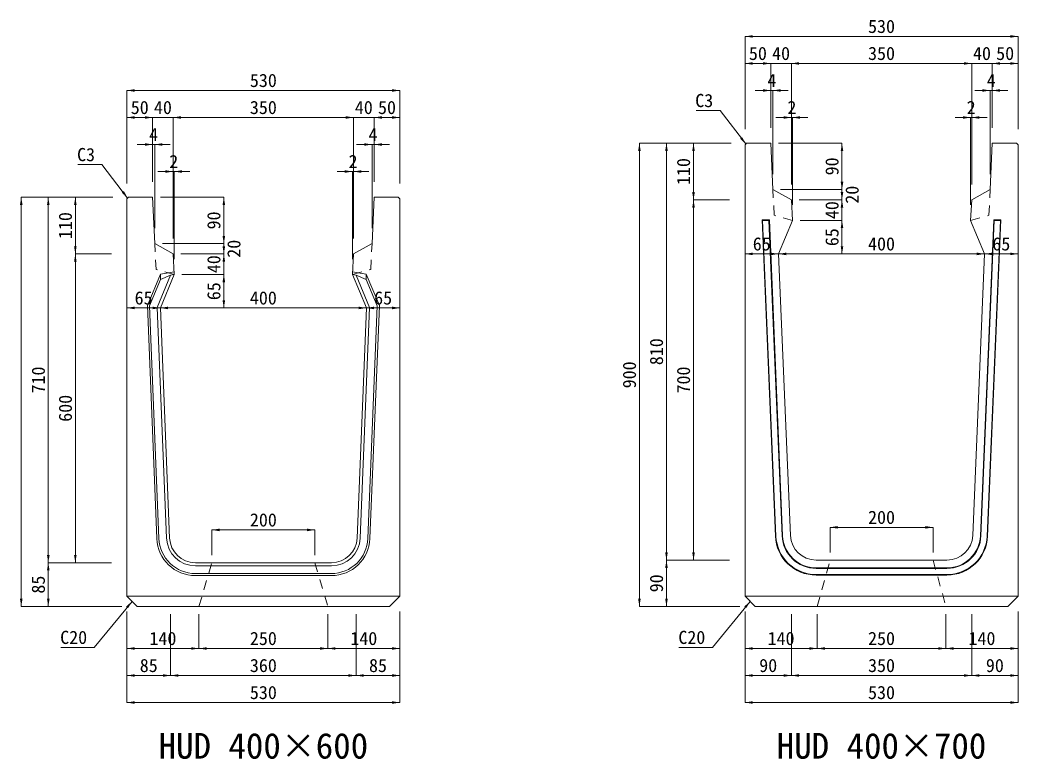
# Model space of a CAD drawing. Units: millimetres at full size. Extents: x 127218 to 153459, y 69919 to 78768.
# Drawn here: x 145747 to 147685, y 72527 to 73963 of the extents above; entities that cross this region are included whole.
import ezdxf
from ezdxf.enums import TextEntityAlignment as Align

# ---------------------------------------------------------------- set-up
doc = ezdxf.new("R2010")
doc.units = ezdxf.units.MM
doc.header["$LTSCALE"] = 25
doc.linetypes.add('USER2', pattern=[1.35, 0.75, -0.6])
for name, color, linetype, lineweight in [('寸法線', 7, 'Continuous', 9), ('引出線', 4, 'Continuous', 9), ('本体', 2, 'Continuous', 13), ('目地', 102, 'Continuous', 5)]:
    doc.layers.add(name, color=color, linetype=linetype, lineweight=lineweight)
doc.layers.add('文字', color=7, linetype='Continuous')
doc.styles.add('ＭＳ ゴシック', font='')
doc.styles.get('ＭＳ ゴシック').set_extended_font_data('MS Gothic')

# ---------------------------------------------------------------- blocks, each defined once
blk = doc.blocks.new('filled_arrow')
at = {"color": 0, "linetype": 'Continuous', "lineweight": -2}
blk.add_solid([(7.5, 1.25), (0, 0), (7.5, -1.25)], dxfattribs=at)

msp = doc.modelspace()

# ---------------------------------------------------------------- linework, layer by layer
at = {"layer": '寸法線'}
for p, q in [((147154.93, 73930.96), (147684.93, 73930.96)), ((147154.93, 73750.46), (147154.93, 73930.96)), ((147684.93, 73750.46), (147684.93, 73930.96)), ((147204.93, 73878.46), (147154.93, 73878.46)), ((147154.93, 73750.46), (147154.93, 73878.46)), ((147274.93, 73878.46), (147174.93, 73878.46)), ((147204.93, 73753.46), (147204.93, 73878.46)), ((147204.93, 73753.46), (147204.93, 73878.46)), ((147594.93, 73878.46), (147244.93, 73878.46)), ((147244.93, 73643.46), (147244.93, 73878.46)), ((147244.93, 73643.46), (147244.93, 73878.46)), ((147664.93, 73878.46), (147564.93, 73878.46)), ((147594.93, 73643.46), (147594.93, 73878.46)), ((147594.93, 73643.46), (147594.93, 73878.46)), ((147684.93, 73878.46), (147634.93, 73878.46)), ((147634.93, 73753.46), (147634.93, 73878.46)), ((147634.93, 73753.46), (147634.93, 73878.46)), ((147684.93, 73750.46), (147684.93, 73878.46)), ((145954.93, 73825.96), (146484.93, 73825.96)), ((145954.93, 73645.46), (145954.93, 73825.96)), ((146484.93, 73645.46), (146484.93, 73825.96)), ((147238.93, 73825.96), (147174.93, 73825.96)), ((147204.93, 73753.46), (147204.93, 73825.96)), ((147208.93, 73663.46), (147208.93, 73825.96)), ((147600.93, 73825.96), (147664.93, 73825.96)), ((147630.93, 73663.46), (147630.93, 73825.96)), ((147634.93, 73753.46), (147634.93, 73825.96)), ((146004.93, 73773.46), (145954.93, 73773.46)), ((145954.93, 73645.46), (145954.93, 73773.46)), ((146074.93, 73773.46), (145974.93, 73773.46)), ((146004.93, 73648.46), (146004.93, 73773.46)), ((146004.93, 73648.46), (146004.93, 73773.46)), ((146394.93, 73773.46), (146044.93, 73773.46)), ((146044.93, 73538.46), (146044.93, 73773.46)), ((146044.93, 73538.46), (146044.93, 73773.46)), ((146464.93, 73773.46), (146364.93, 73773.46)), ((146394.93, 73538.46), (146394.93, 73773.46)), ((146394.93, 73538.46), (146394.93, 73773.46)), ((146484.93, 73773.46), (146434.93, 73773.46)), ((146434.93, 73648.46), (146434.93, 73773.46)), ((146434.93, 73648.46), (146434.93, 73773.46)), ((146484.93, 73645.46), (146484.93, 73773.46)), ((147276.93, 73773.46), (147214.93, 73773.46)), ((147244.93, 73643.46), (147244.93, 73773.46)), ((147246.93, 73603.46), (147246.93, 73773.46)), ((147562.93, 73773.46), (147624.93, 73773.46)), ((147592.93, 73603.46), (147592.93, 73773.46)), ((147594.93, 73643.46), (147594.93, 73773.46)), ((146949.93, 72823.46), (146949.93, 73723.46)), ((147127.93, 73723.46), (146949.93, 73723.46)), ((147002.43, 73723.46), (147002.43, 72913.46)), ((147127.93, 73723.46), (147002.43, 73723.46)), ((147054.93, 73723.46), (147054.93, 73613.46)), ((147127.93, 73723.46), (147054.93, 73723.46)), ((147219.93, 73723.46), (147343.19, 73723.46)), ((147343.19, 73723.46), (147343.19, 73633.46)), ((146038.93, 73720.96), (145974.93, 73720.96)), ((146004.93, 73648.46), (146004.93, 73720.96)), ((146008.93, 73558.46), (146008.93, 73720.96)), ((146400.93, 73720.96), (146464.93, 73720.96)), ((146430.93, 73558.46), (146430.93, 73720.96)), ((146434.93, 73648.46), (146434.93, 73720.96)), ((146076.93, 73668.46), (146014.93, 73668.46)), ((146044.93, 73538.46), (146044.93, 73668.46)), ((146046.93, 73498.46), (146046.93, 73668.46)), ((146362.93, 73668.46), (146424.93, 73668.46)), ((146392.93, 73498.46), (146392.93, 73668.46)), ((146394.93, 73538.46), (146394.93, 73668.46)), ((147343.19, 73583.46), (147343.19, 73663.46)), ((147223.93, 73633.46), (147343.19, 73633.46)), ((147223.93, 73633.46), (147343.19, 73633.46)), ((147343.19, 73643.46), (147343.19, 73543.46)), ((145749.93, 72823.46), (145749.93, 73618.46)), ((145927.93, 73618.46), (145749.93, 73618.46)), ((145802.43, 73618.46), (145802.43, 72908.46)), ((145927.93, 73618.46), (145802.43, 73618.46)), ((145854.93, 73618.46), (145854.93, 73508.46)), ((145927.93, 73618.46), (145854.93, 73618.46)), ((146019.93, 73618.46), (146143.19, 73618.46)), ((146143.19, 73618.46), (146143.19, 73528.46)), ((147054.93, 73613.46), (147054.93, 72913.46)), ((147124.93, 73613.46), (147054.93, 73613.46)), ((147124.93, 73613.46), (147054.93, 73613.46)), ((147259.93, 73613.46), (147343.19, 73613.46)), ((147259.93, 73613.46), (147343.19, 73613.46)), ((147261.93, 73573.46), (147343.19, 73573.46)), ((147261.93, 73573.46), (147343.19, 73573.46)), ((147343.19, 73573.46), (147343.19, 73508.46)), ((146143.19, 73478.46), (146143.19, 73558.46)), ((146023.93, 73528.46), (146143.19, 73528.46)), ((146023.93, 73528.46), (146143.19, 73528.46)), ((146143.19, 73538.46), (146143.19, 73438.46)), ((145854.93, 73508.46), (145854.93, 72908.46)), ((145924.93, 73508.46), (145854.93, 73508.46)), ((145924.93, 73508.46), (145854.93, 73508.46)), ((146059.93, 73508.46), (146143.19, 73508.46)), ((146059.93, 73508.46), (146143.19, 73508.46)), ((147219.93, 73508.46), (147154.93, 73508.46)), ((147219.93, 73508.46), (147619.93, 73508.46)), ((147234.93, 73508.46), (147343.19, 73508.46)), ((147619.93, 73508.46), (147684.93, 73508.46)), ((146061.93, 73468.46), (146143.19, 73468.46)), ((146061.93, 73468.46), (146143.19, 73468.46)), ((146143.19, 73468.46), (146143.19, 73403.46)), ((146019.93, 73403.46), (145954.93, 73403.46)), ((146019.93, 73403.46), (146419.93, 73403.46)), ((146034.93, 73403.46), (146143.19, 73403.46)), ((146419.93, 73403.46), (146484.93, 73403.46)), ((146319.93, 72972.19), (146119.93, 72972.19)), ((146119.93, 72923.46), (146119.93, 72972.19)), ((146319.93, 72923.46), (146319.93, 72972.19)), ((147519.93, 72977.19), (147319.93, 72977.19)), ((147319.93, 72928.46), (147319.93, 72977.19)), ((147519.93, 72928.46), (147519.93, 72977.19)), ((145802.43, 72908.46), (145802.43, 72823.46)), ((145924.93, 72908.46), (145802.43, 72908.46)), ((145924.93, 72908.46), (145802.43, 72908.46)), ((145924.93, 72908.46), (145854.93, 72908.46)), ((147002.43, 72913.46), (147002.43, 72823.46)), ((147124.93, 72913.46), (147002.43, 72913.46)), ((147124.93, 72913.46), (147002.43, 72913.46)), ((147124.93, 72913.46), (147054.93, 72913.46)), ((145944.93, 72823.46), (145749.93, 72823.46)), ((145944.93, 72823.46), (145802.43, 72823.46)), ((145954.93, 72813.46), (145954.93, 72689.38)), ((145954.93, 72813.46), (145954.93, 72636.88)), ((145954.93, 72813.46), (145954.93, 72741.88)), ((146484.93, 72813.46), (146484.93, 72689.38)), ((146484.93, 72813.46), (146484.93, 72636.88)), ((146484.93, 72813.46), (146484.93, 72741.88)), ((147144.93, 72823.46), (146949.93, 72823.46)), ((147144.93, 72823.46), (147002.43, 72823.46)), ((147154.93, 72813.46), (147154.93, 72689.38)), ((147154.93, 72813.46), (147154.93, 72636.88)), ((147154.93, 72813.46), (147154.93, 72741.88)), ((147684.93, 72813.46), (147684.93, 72689.38)), ((147684.93, 72813.46), (147684.93, 72636.88)), ((147684.93, 72813.46), (147684.93, 72741.88)), ((146039.93, 72808.46), (146039.93, 72689.38)), ((146039.93, 72793.46), (146039.93, 72689.38)), ((146094.93, 72808.46), (146094.93, 72741.88)), ((146094.93, 72793.46), (146094.93, 72741.88)), ((146344.93, 72808.46), (146344.93, 72741.88)), ((146344.93, 72793.46), (146344.93, 72741.88)), ((146399.93, 72808.46), (146399.93, 72689.38)), ((146399.93, 72793.46), (146399.93, 72689.38)), ((147244.93, 72808.46), (147244.93, 72689.38)), ((147244.93, 72793.46), (147244.93, 72689.38)), ((147294.93, 72808.46), (147294.93, 72741.88)), ((147294.93, 72793.46), (147294.93, 72741.88)), ((147544.93, 72808.46), (147544.93, 72741.88)), ((147544.93, 72793.46), (147544.93, 72741.88)), ((147594.93, 72808.46), (147594.93, 72689.38)), ((147594.93, 72793.46), (147594.93, 72689.38)), ((145954.93, 72741.88), (146094.93, 72741.88)), ((146344.93, 72741.88), (146094.93, 72741.88)), ((146344.93, 72741.88), (146484.93, 72741.88)), ((147154.93, 72741.88), (147294.93, 72741.88)), ((147544.93, 72741.88), (147294.93, 72741.88)), ((147544.93, 72741.88), (147684.93, 72741.88)), ((145954.93, 72689.38), (146039.93, 72689.38)), ((146039.93, 72689.38), (146399.93, 72689.38)), ((146399.93, 72689.38), (146484.93, 72689.38)), ((147154.93, 72689.38), (147244.93, 72689.38)), ((147244.93, 72689.38), (147594.93, 72689.38)), ((147594.93, 72689.38), (147684.93, 72689.38)), ((145954.93, 72636.88), (146484.93, 72636.88)), ((147154.93, 72636.88), (147684.93, 72636.88))]:
    msp.add_line(p, q, dxfattribs=at)
at = {"layer": '引出線'}
for points in [[(147156.43, 73721.96), (147106.55, 73786.83), (147059.89, 73786.83)], [(145956.43, 73616.96), (145906.55, 73681.83), (145859.89, 73681.83)], [(145964.93, 72833.46), (145891.63, 72743.86), (145826.74, 72743.86)], [(147164.93, 72833.46), (147091.63, 72743.86), (147026.74, 72743.86)]]:
    msp.add_lwpolyline(points, dxfattribs=at)
at = {"layer": '本体'}
for p, q in [((147619.93, 73508.46), (147596.95, 72961.36)), ((146351.91, 72908.46), (146087.95, 72908.46)), ((147546.99, 72913.46), (147292.88, 72913.46))]:
    msp.add_line(p, q, dxfattribs=at)
at = {"layer": '本体', "lineweight": 9}
for p, q in [((145954.93, 72843.46), (146484.93, 72843.46)), ((147154.93, 72843.46), (147684.93, 72843.46))]:
    msp.add_line(p, q, dxfattribs=at)
at = {"layer": '本体'}
for points in [[(147242.92, 72961.36), (147219.93, 73508.46), (147246.93, 73573.46), (147244.93, 73613.46), (147208.93, 73633.46), (147204.93, 73723.46), (147157.93, 73723.46), (147154.93, 73720.46), (147154.93, 72843.46), (147174.93, 72823.46), (147664.93, 72823.46), (147684.93, 72843.46), (147684.93, 73720.46), (147681.93, 73723.46), (147634.93, 73723.46), (147630.93, 73633.46), (147594.93, 73613.46), (147592.93, 73573.46), (147619.93, 73508.46)], [(146008.93, 73528.46), (146004.93, 73618.46), (145957.93, 73618.46), (145954.93, 73615.46), (145954.93, 72843.46), (145974.93, 72823.46), (146464.93, 72823.46), (146484.93, 72843.46), (146484.93, 73615.46), (146481.93, 73618.46), (146434.93, 73618.46), (146430.93, 73528.46), (146394.93, 73508.46), (146392.93, 73468.46), (146419.93, 73403.46), (146401.87, 72956.44)], [(146037.99, 72956.44), (146019.93, 73403.46), (146046.93, 73468.46), (146044.93, 73508.46), (146008.93, 73528.46)]]:
    msp.add_lwpolyline(points, dxfattribs=at)
at = {"layer": '本体', "linetype": 'USER2', "lineweight": 9}
for points in [[(147246.93, 73573.46), (147211.6, 73583.46), (147208.93, 73633.46)], [(147592.93, 73573.46), (147628.27, 73583.46), (147630.93, 73633.46)], [(146046.93, 73468.46), (146011.6, 73478.46), (146008.93, 73528.46)], [(146392.93, 73468.46), (146428.27, 73478.46), (146430.93, 73528.46)]]:
    msp.add_lwpolyline(points, dxfattribs=at)
for points in [[(146119.93, 72908.46), (146319.93, 72908.46), (146344.93, 72823.46), (146094.93, 72823.46)], [(147319.93, 72913.46), (147519.93, 72913.46), (147544.93, 72823.46), (147294.93, 72823.46)]]:
    msp.add_lwpolyline(points, close=True, dxfattribs=at)
at = {"layer": '本体'}
for centre, start, end in [((146087.95, 72958.46), 182.31372, 270), ((146351.91, 72958.46), 270, 357.68628), ((147292.88, 72963.46), 182.40597, 270), ((147546.99, 72963.46), 270, 357.59403)]:
    msp.add_arc(centre, 50, start, end, dxfattribs=at)
at = {"layer": '目地'}
for p, q in [((147188.13, 73574.46), (147189.18, 73573.46)), ((147189.18, 73573.46), (147214.94, 72960.18)), ((147201.19, 73573.46), (147202.15, 73574.46)), ((147651.73, 73574.46), (147625.92, 72960.14)), ((147638.68, 73573.46), (147637.72, 73574.46)), ((147651.73, 73574.46), (147650.69, 73573.46)), ((146046.93, 73468.46), (146046.68, 73473.49)), ((146020.05, 73468.92), (146020.18, 73458.8)), ((146039.94, 73467.26), (146046.93, 73468.46)), ((146399.93, 73467.26), (146392.93, 73468.46)), ((146419.68, 73458.8), (146419.81, 73468.92)), ((145998.76, 73407.24), (146017.01, 72955.59)), ((146351.91, 72908.46), (146087.95, 72908.46)), ((146351.91, 72902.46), (146087.95, 72902.46)), ((147292.88, 72898.46), (147546.99, 72898.46)), ((147546.99, 72897.46), (147292.88, 72897.46)), ((146087.95, 72887.46), (146351.91, 72887.46)), ((146087.95, 72883.46), (146351.91, 72883.46)), ((147292.88, 72885.46), (147546.99, 72885.46)), ((147546.99, 72884.46), (147292.88, 72884.46))]:
    msp.add_line(p, q, dxfattribs=at)
for points in [[(147213.95, 72960.14), (147188.13, 73574.46), (147202.15, 73574.46), (147227.93, 72960.73)], [(147226.93, 72960.69), (147201.19, 73573.46), (147189.18, 73573.46)], [(147611.93, 72960.73), (147637.72, 73574.46), (147651.73, 73574.46)], [(147624.92, 72960.18), (147650.69, 73573.46), (147638.68, 73573.46), (147612.93, 72960.69)], [(146046.68, 73473.49), (146020.05, 73468.92), (145994.73, 73407.96), (146013.01, 72955.43)], [(146426.85, 72955.43), (146445.14, 73407.96), (146419.81, 73468.92), (146393.18, 73473.49), (146392.93, 73468.46), (146419.93, 73403.46), (146401.87, 72956.44)], [(146032, 72956.2), (146013.88, 73404.54), (146039.94, 73467.26), (146020.18, 73458.8), (145998.76, 73407.24)], [(146037.99, 72956.44), (146019.93, 73403.46), (146046.93, 73468.46)], [(146422.85, 72955.59), (146441.1, 73407.24), (146419.68, 73458.8), (146399.93, 73467.26), (146425.98, 73404.54), (146407.87, 72956.2)]]:
    msp.add_lwpolyline(points, dxfattribs=at)
for centre, radius, start, end in [((146087.95, 72958.46), 75, 182.31372, 270), ((146087.95, 72958.46), 71, 182.31372, 270), ((146087.95, 72958.46), 56, 182.31372, 270), ((146087.95, 72958.46), 50, 182.31372, 270), ((146351.91, 72958.46), 50, 270, 357.68628), ((146351.91, 72958.46), 56, 270, 357.68628), ((146351.91, 72958.46), 71, 270, 357.68628), ((146351.91, 72958.46), 75, 270, 357.68628), ((147292.88, 72963.46), 79, 182.40597, 270), ((147292.88, 72963.46), 78, 182.40597, 270), ((147292.88, 72963.46), 66, 182.40597, 270), ((147292.88, 72963.46), 65, 182.40597, 270), ((147546.99, 72963.46), 65, 270, 357.59403), ((147546.99, 72963.46), 66, 270, 357.59403), ((147546.99, 72963.46), 78, 270, 357.59403), ((147546.99, 72963.46), 79, 270, 357.59403)]:
    msp.add_arc(centre, radius, start, end, dxfattribs=at)

# ---------------------------------------------------------------- block references
at = {"layer": '寸法線', "xscale": 2, "yscale": 2}
for p in [(147154.93, 73930.96), (147154.93, 73878.46), (147244.93, 73878.46), (147244.93, 73878.46), (147634.93, 73878.46), (147634.93, 73878.46), (145954.93, 73825.96), (147208.93, 73825.96), (147634.93, 73825.96), (145954.93, 73773.46), (146044.93, 73773.46), (146044.93, 73773.46), (146434.93, 73773.46), (146434.93, 73773.46), (147246.93, 73773.46), (147594.93, 73773.46), (146008.93, 73720.96), (146434.93, 73720.96), (146046.93, 73668.46), (146394.93, 73668.46), (147154.93, 73508.46), (147219.93, 73508.46), (147619.93, 73508.46), (145954.93, 73403.46), (146019.93, 73403.46), (146419.93, 73403.46), (146119.93, 72972.19), (147319.93, 72977.19), (145954.93, 72741.88), (146094.93, 72741.88), (146344.93, 72741.88), (147154.93, 72741.88), (147294.93, 72741.88), (147544.93, 72741.88), (145954.93, 72689.38), (146039.93, 72689.38), (146399.93, 72689.38), (147154.93, 72689.38), (147244.93, 72689.38), (147594.93, 72689.38), (145954.93, 72636.88), (147154.93, 72636.88)]:
    msp.add_blockref('filled_arrow', p, dxfattribs=at)
for p, rotation in [((147684.93, 73930.96), 180), ((147204.93, 73878.46), 180), ((147204.93, 73878.46), 180), ((147594.93, 73878.46), 180), ((147594.93, 73878.46), 180), ((147684.93, 73878.46), 180), ((146484.93, 73825.96), 180), ((147204.93, 73825.96), 180), ((147630.93, 73825.96), 180), ((146004.93, 73773.46), 180), ((146004.93, 73773.46), 180), ((146394.93, 73773.46), 180), ((146394.93, 73773.46), 180), ((146484.93, 73773.46), 180), ((147244.93, 73773.46), 180), ((147592.93, 73773.46), 180), ((146004.93, 73720.96), 180), ((146430.93, 73720.96), 180), ((146949.93, 73723.46), 270), ((147002.43, 73723.46), 270), ((147054.93, 73723.46), 270), ((147343.19, 73723.46), 270), ((146044.93, 73668.46), 180), ((146392.93, 73668.46), 180), ((147343.19, 73633.46), 90), ((147343.19, 73633.46), 90), ((147054.93, 73613.46), 90), ((147343.19, 73613.46), 90), ((145749.93, 73618.46), 270), ((145802.43, 73618.46), 270), ((145854.93, 73618.46), 270), ((146143.19, 73618.46), 270), ((147054.93, 73613.46), 270), ((147343.19, 73613.46), 270), ((147343.19, 73573.46), 270), ((147343.19, 73573.46), 270), ((146143.19, 73528.46), 90), ((146143.19, 73528.46), 90), ((145854.93, 73508.46), 90), ((146143.19, 73508.46), 90), ((147219.93, 73508.46), 180), ((147343.19, 73508.46), 90), ((147619.93, 73508.46), 180), ((147684.93, 73508.46), 180), ((145854.93, 73508.46), 270), ((146143.19, 73508.46), 270), ((146143.19, 73468.46), 270), ((146143.19, 73468.46), 270), ((146143.19, 73403.46), 90), ((146019.93, 73403.46), 180), ((146419.93, 73403.46), 180), ((146484.93, 73403.46), 180), ((146319.93, 72972.19), 180), ((147519.93, 72977.19), 180), ((147002.43, 72913.46), 90), ((147054.93, 72913.46), 90), ((145802.43, 72908.46), 90), ((145802.43, 72908.46), 270), ((145854.93, 72908.46), 90), ((147002.43, 72913.46), 270), ((145749.93, 72823.46), 90), ((145802.43, 72823.46), 90), ((146949.93, 72823.46), 90), ((147002.43, 72823.46), 90), ((146094.93, 72741.88), 180), ((146344.93, 72741.88), 180), ((146484.93, 72741.88), 180), ((147294.93, 72741.88), 180), ((147544.93, 72741.88), 180), ((147684.93, 72741.88), 180), ((146039.93, 72689.38), 180), ((146399.93, 72689.38), 180), ((146484.93, 72689.38), 180), ((147244.93, 72689.38), 180), ((147594.93, 72689.38), 180), ((147684.93, 72689.38), 180), ((146484.93, 72636.88), 180), ((147684.93, 72636.88), 180)]:
    msp.add_blockref('filled_arrow', p, dxfattribs=dict(at, rotation=rotation))
at = {"layer": '引出線', "xscale": 2, "yscale": 2}
for p, rotation in [((147156.43, 73721.96), 127.6), ((145956.43, 73616.96), 127.6), ((145964.93, 72833.46), 230.7), ((147164.93, 72833.46), 230.7)]:
    msp.add_blockref('filled_arrow', p, dxfattribs=dict(at, rotation=rotation))

# ---------------------------------------------------------------- texts
at = {"layer": '寸法線', "style": 'ＭＳ ゴシック'}
for s, p in [('530', (147419.93, 73950.46)), ('50', (147179.93, 73897.96)), ('40', (147224.93, 73897.96)), ('350', (147419.93, 73897.96)), ('40', (147614.93, 73897.96)), ('50', (147659.93, 73897.96)), ('530', (146219.93, 73845.46)), ('4', (147206.93, 73845.46)), ('4', (147632.93, 73845.46)), ('50', (145979.93, 73792.96)), ('40', (146024.93, 73792.96)), ('350', (146219.93, 73792.96)), ('40', (146414.93, 73792.96)), ('50', (146459.93, 73792.96)), ('2', (147245.93, 73792.96)), ('2', (147593.93, 73792.96)), ('4', (146006.93, 73740.46)), ('4', (146432.93, 73740.46)), ('2', (146045.93, 73687.96)), ('2', (146393.93, 73687.96)), ('65', (147187.43, 73527.96)), ('400', (147419.93, 73527.96)), ('65', (147652.43, 73527.96)), ('65', (145987.43, 73422.96)), ('400', (146219.93, 73422.96)), ('65', (146452.43, 73422.96)), ('200', (147419.93, 72996.69)), ('200', (146219.93, 72991.69)), ('140', (146024.93, 72761.38)), ('250', (146219.93, 72761.38)), ('140', (146414.93, 72761.38)), ('140', (147224.93, 72761.38)), ('250', (147419.93, 72761.38)), ('140', (147614.93, 72761.38)), ('85', (145997.43, 72708.88)), ('360', (146219.93, 72708.88)), ('85', (146442.43, 72708.88)), ('90', (147199.93, 72708.88)), ('350', (147419.93, 72708.88)), ('90', (147639.93, 72708.88)), ('530', (146219.93, 72656.38)), ('530', (147419.93, 72656.38))]:
    msp.add_text(s, height=25.63, dxfattribs=at).set_placement(p, align=Align.MIDDLE_CENTER)
for s, p in [('110', (147035.43, 73668.46)), ('90', (147323.69, 73678.46)), ('20', (147362.69, 73623.46)), ('40', (147323.69, 73593.46)), ('110', (145835.43, 73563.46)), ('90', (146123.69, 73573.46)), ('65', (147323.69, 73540.96)), ('20', (146162.69, 73518.46)), ('40', (146123.69, 73488.46)), ('65', (146123.69, 73435.96)), ('810', (146982.93, 73318.46)), ('900', (146930.43, 73273.46)), ('710', (145782.93, 73263.46)), ('700', (147035.43, 73263.46)), ('600', (145835.43, 73208.46)), ('85', (145782.93, 72865.96)), ('90', (146982.93, 72868.46))]:
    msp.add_text(s, height=25.63, rotation=90, dxfattribs=at).set_placement(p, align=Align.MIDDLE_CENTER)
at = {"layer": '引出線', "style": 'ＭＳ ゴシック'}
for s, p in [('C3', (147075.72, 73819.23)), ('C3', (145875.72, 73714.23)), ('C20', (145851.69, 72776.26)), ('C20', (147051.69, 72776.26))]:
    msp.add_text(s, height=25.63, dxfattribs=at).set_placement(p, align=Align.TOP_CENTER)
at = {"layer": '文字', "style": 'ＭＳ ゴシック'}
for s, p in [('HUD 400×600', (146219.93, 72552.79)), ('HUD 400×700', (147419.93, 72552.79))]:
    msp.add_text(s, height=49.84, dxfattribs=at).set_placement(p, align=Align.MIDDLE_CENTER)

doc.saveas('drawing.dxf')
